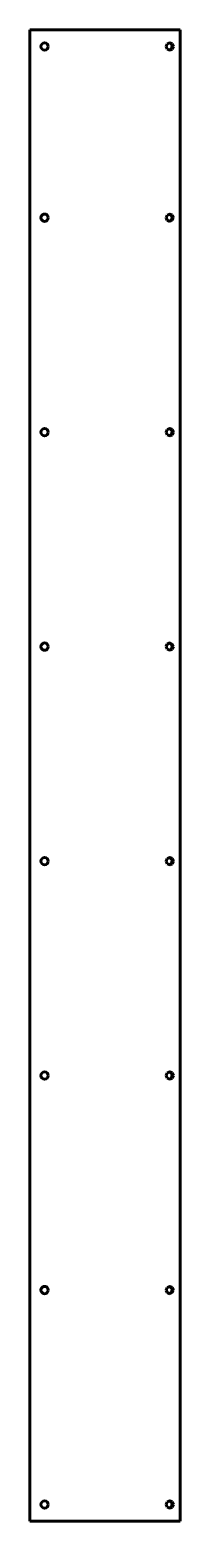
# Model space of a CAD drawing. Header units: millimetres. Extents: x 92 to 162, y -176 to 513.
import ezdxf

# ---------------------------------------------------------------- set-up
doc = ezdxf.new("R2010")
doc.units = ezdxf.units.MM
doc.linetypes.add('K5LT_BASIC', pattern=[0])
doc.layers.add('Системный слой (1)', color=251, linetype='Continuous', true_color=0x6c6c6c)

# ---------------------------------------------------------------- blocks, each defined once
blk = doc.blocks.new('U0')
at = {"layer": 'Системный слой (1)', "color": 150, "linetype": 'K5LT_BASIC', "lineweight": 60, "true_color": 0x0080ff}
for p, q in [((157.14, 506.96), (156.44, 507.26)), ((156.44, 503.9), (157.52, 504.59)), ((157.81, 505.86), (157.14, 506.96)), ((157.52, 504.59), (157.81, 505.86))]:
    blk.add_line(p, q, dxfattribs=at)
blk = doc.blocks.new('U1')
at = {"layer": 'Системный слой (1)', "color": 150, "linetype": 'K5LT_BASIC', "lineweight": 60, "true_color": 0x0080ff}
for p, q in [((157.13, 229.54), (156.43, 229.84)), ((157.81, 228.44), (157.13, 229.54)), ((157.52, 227.17), (157.81, 228.44)), ((156.43, 226.48), (157.52, 227.17))]:
    blk.add_line(p, q, dxfattribs=at)
blk = doc.blocks.new('U2')
at = {"layer": 'Системный слой (1)', "color": 150, "linetype": 'K5LT_BASIC', "lineweight": 60, "true_color": 0x0080ff}
for p, q in [((155.52, 229.36), (155.03, 228.16)), ((155.03, 228.16), (155.52, 226.96)), ((156.71, 229.86), (155.52, 229.36)), ((157.89, 229.36), (156.71, 229.86)), ((158.38, 228.16), (157.89, 229.36)), ((157.89, 226.96), (158.38, 228.16)), ((155.52, 226.96), (156.71, 226.46)), ((156.71, 226.46), (157.89, 226.96))]:
    blk.add_line(p, q, dxfattribs=at)
blk = doc.blocks.new('U3')
at = {"layer": 'Системный слой (1)', "color": 150, "linetype": 'K5LT_BASIC', "lineweight": 60, "true_color": 0x0080ff}
for p, q in [((157.13, 427.82), (156.43, 428.12)), ((157.81, 426.72), (157.13, 427.82)), ((156.43, 424.76), (157.52, 425.45)), ((157.52, 425.45), (157.81, 426.72))]:
    blk.add_line(p, q, dxfattribs=at)
blk = doc.blocks.new('U4')
at = {"layer": 'Системный слой (1)', "color": 150, "linetype": 'K5LT_BASIC', "lineweight": 60, "true_color": 0x0080ff}
for p, q in [((157.13, 328.68), (156.43, 328.98)), ((156.43, 325.62), (157.52, 326.31)), ((157.81, 327.58), (157.13, 328.68)), ((157.52, 326.31), (157.81, 327.58))]:
    blk.add_line(p, q, dxfattribs=at)
blk = doc.blocks.new('U5')
at = {"layer": 'Системный слой (1)', "color": 150, "linetype": 'K5LT_BASIC', "lineweight": 60, "true_color": 0x0080ff}
for p, q in [((155.52, 31.08), (155.03, 29.88)), ((155.03, 29.88), (155.52, 28.68)), ((156.71, 31.58), (155.52, 31.08)), ((155.52, 28.68), (156.71, 28.18)), ((157.89, 31.08), (156.71, 31.58)), ((156.71, 28.18), (157.89, 28.68)), ((158.38, 29.88), (157.89, 31.08)), ((157.89, 28.68), (158.38, 29.88))]:
    blk.add_line(p, q, dxfattribs=at)
blk = doc.blocks.new('U6')
at = {"layer": 'Системный слой (1)', "color": 150, "linetype": 'K5LT_BASIC', "lineweight": 60, "true_color": 0x0080ff}
for p, q in [((157.13, 130.4), (156.43, 130.7)), ((156.43, 127.34), (157.52, 128.03)), ((157.81, 129.3), (157.13, 130.4)), ((157.52, 128.03), (157.81, 129.3))]:
    blk.add_line(p, q, dxfattribs=at)
blk = doc.blocks.new('U7')
at = {"layer": 'Системный слой (1)', "color": 150, "linetype": 'K5LT_BASIC', "lineweight": 60, "true_color": 0x0080ff}
for p, q in [((157.13, -67.88), (156.43, -67.58)), ((157.81, -68.98), (157.13, -67.88)), ((156.43, -70.94), (157.52, -70.25)), ((157.52, -70.25), (157.81, -68.98))]:
    blk.add_line(p, q, dxfattribs=at)
blk = doc.blocks.new('U8')
at = {"layer": 'Системный слой (1)', "color": 150, "linetype": 'K5LT_BASIC', "lineweight": 60, "true_color": 0x0080ff}
for p, q in [((155.52, -167.2), (155.03, -168.4)), ((155.03, -168.4), (155.52, -169.6)), ((156.71, -166.7), (155.52, -167.2)), ((155.52, -169.6), (156.71, -170.1)), ((157.89, -167.2), (156.71, -166.7)), ((156.71, -170.1), (157.89, -169.6)), ((158.38, -168.4), (157.89, -167.2)), ((157.89, -169.6), (158.38, -168.4))]:
    blk.add_line(p, q, dxfattribs=at)
blk = doc.blocks.new('U9')
at = {"layer": 'Системный слой (1)', "color": 150, "linetype": 'K5LT_BASIC', "lineweight": 60, "true_color": 0x0080ff}
for p, q in [((155.53, 506.78), (155.04, 505.58)), ((155.04, 505.58), (155.53, 504.38)), ((156.71, 507.28), (155.53, 506.78)), ((155.53, 504.38), (156.71, 503.88)), ((157.89, 506.78), (156.71, 507.28)), ((156.71, 503.88), (157.89, 504.38)), ((158.38, 505.58), (157.89, 506.78)), ((157.89, 504.38), (158.38, 505.58))]:
    blk.add_line(p, q, dxfattribs=at)
blk = doc.blocks.new('U10')
at = {"layer": 'Системный слой (1)', "color": 150, "linetype": 'K5LT_BASIC', "lineweight": 60, "true_color": 0x0080ff}
for p, q in [((157.13, -167.02), (156.43, -166.72)), ((156.43, -170.08), (157.52, -169.39)), ((157.81, -168.12), (157.13, -167.02)), ((157.52, -169.39), (157.81, -168.12))]:
    blk.add_line(p, q, dxfattribs=at)
blk = doc.blocks.new('U11')
at = {"layer": 'Системный слой (1)', "color": 150, "linetype": 'K5LT_BASIC', "lineweight": 60, "true_color": 0x0080ff}
for p, q in [((157.13, 31.26), (156.43, 31.56)), ((156.43, 28.2), (157.52, 28.89)), ((157.81, 30.16), (157.13, 31.26)), ((157.52, 28.89), (157.81, 30.16))]:
    blk.add_line(p, q, dxfattribs=at)
blk = doc.blocks.new('U12')
at = {"layer": 'Системный слой (1)', "color": 150, "linetype": 'K5LT_BASIC', "lineweight": 60, "true_color": 0x0080ff}
for p, q in [((155.52, 427.64), (155.03, 426.44)), ((156.71, 428.14), (155.52, 427.64)), ((157.89, 427.64), (156.71, 428.14)), ((158.38, 426.44), (157.89, 427.64)), ((155.03, 426.44), (155.52, 425.24)), ((155.52, 425.24), (156.71, 424.74)), ((156.71, 424.74), (157.89, 425.24)), ((157.89, 425.24), (158.38, 426.44))]:
    blk.add_line(p, q, dxfattribs=at)
blk = doc.blocks.new('U13')
at = {"layer": 'Системный слой (1)', "color": 150, "linetype": 'K5LT_BASIC', "lineweight": 60, "true_color": 0x0080ff}
for p, q in [((155.52, 130.22), (155.03, 129.02)), ((155.03, 129.02), (155.52, 127.82)), ((156.71, 130.72), (155.52, 130.22)), ((155.52, 127.82), (156.71, 127.32)), ((157.89, 130.22), (156.71, 130.72)), ((156.71, 127.32), (157.89, 127.82)), ((158.38, 129.02), (157.89, 130.22)), ((157.89, 127.82), (158.38, 129.02))]:
    blk.add_line(p, q, dxfattribs=at)
blk = doc.blocks.new('U14')
at = {"layer": 'Системный слой (1)', "color": 150, "linetype": 'K5LT_BASIC', "lineweight": 60, "true_color": 0x0080ff}
for p, q in [((155.52, -68.06), (155.03, -69.26)), ((156.71, -67.56), (155.52, -68.06)), ((157.89, -68.06), (156.71, -67.56)), ((158.38, -69.26), (157.89, -68.06)), ((155.03, -69.26), (155.52, -70.46)), ((155.52, -70.46), (156.71, -70.96)), ((156.71, -70.96), (157.89, -70.46)), ((157.89, -70.46), (158.38, -69.26))]:
    blk.add_line(p, q, dxfattribs=at)
blk = doc.blocks.new('U15')
at = {"layer": 'Системный слой (1)', "color": 150, "linetype": 'K5LT_BASIC', "lineweight": 60, "true_color": 0x0080ff}
for p, q in [((155.52, 328.5), (155.03, 327.3)), ((155.03, 327.3), (155.52, 326.1)), ((156.71, 329), (155.52, 328.5)), ((155.52, 326.1), (156.71, 325.6)), ((157.89, 328.5), (156.71, 329)), ((156.71, 325.6), (157.89, 326.1)), ((158.38, 327.3), (157.89, 328.5)), ((157.89, 326.1), (158.38, 327.3))]:
    blk.add_line(p, q, dxfattribs=at)

msp = doc.modelspace()

# ---------------------------------------------------------------- linework, layer by layer
at = {"layer": 'Системный слой (1)', "color": 150, "linetype": 'K5LT_BASIC', "lineweight": 60, "true_color": 0x0080ff}
for p, q in [((103.67, 513.28), (91.83, 513.28)), ((91.83, 513.28), (91.83, -176.1)), ((151.74, 513.28), (103.67, 513.28)), ((161.57, 513.28), (151.74, 513.28)), ((161.57, -176.1), (161.57, 513.28)), ((91.83, -176.1), (103.67, -176.1)), ((103.67, -176.1), (151.74, -176.1)), ((151.74, -176.1), (161.57, -176.1))]:
    msp.add_line(p, q, dxfattribs=at)
for centre in [(98.72, 505.58), (98.72, 426.44), (98.72, 327.3), (98.72, 228.16), (98.72, 129.02), (98.72, 29.88), (98.72, -69.26), (98.72, -168.4)]:
    msp.add_circle(centre, 1.7, dxfattribs=at)

# ---------------------------------------------------------------- block references
at = {"layer": 'Системный слой (1)'}
for name in ['U9', 'U0', 'U12', 'U3', 'U15', 'U4', 'U2', 'U1', 'U13', 'U6', 'U5', 'U11', 'U14', 'U7', 'U8', 'U10']:
    msp.add_blockref(name, (0, 0), dxfattribs=at)

doc.saveas('drawing.dxf')
